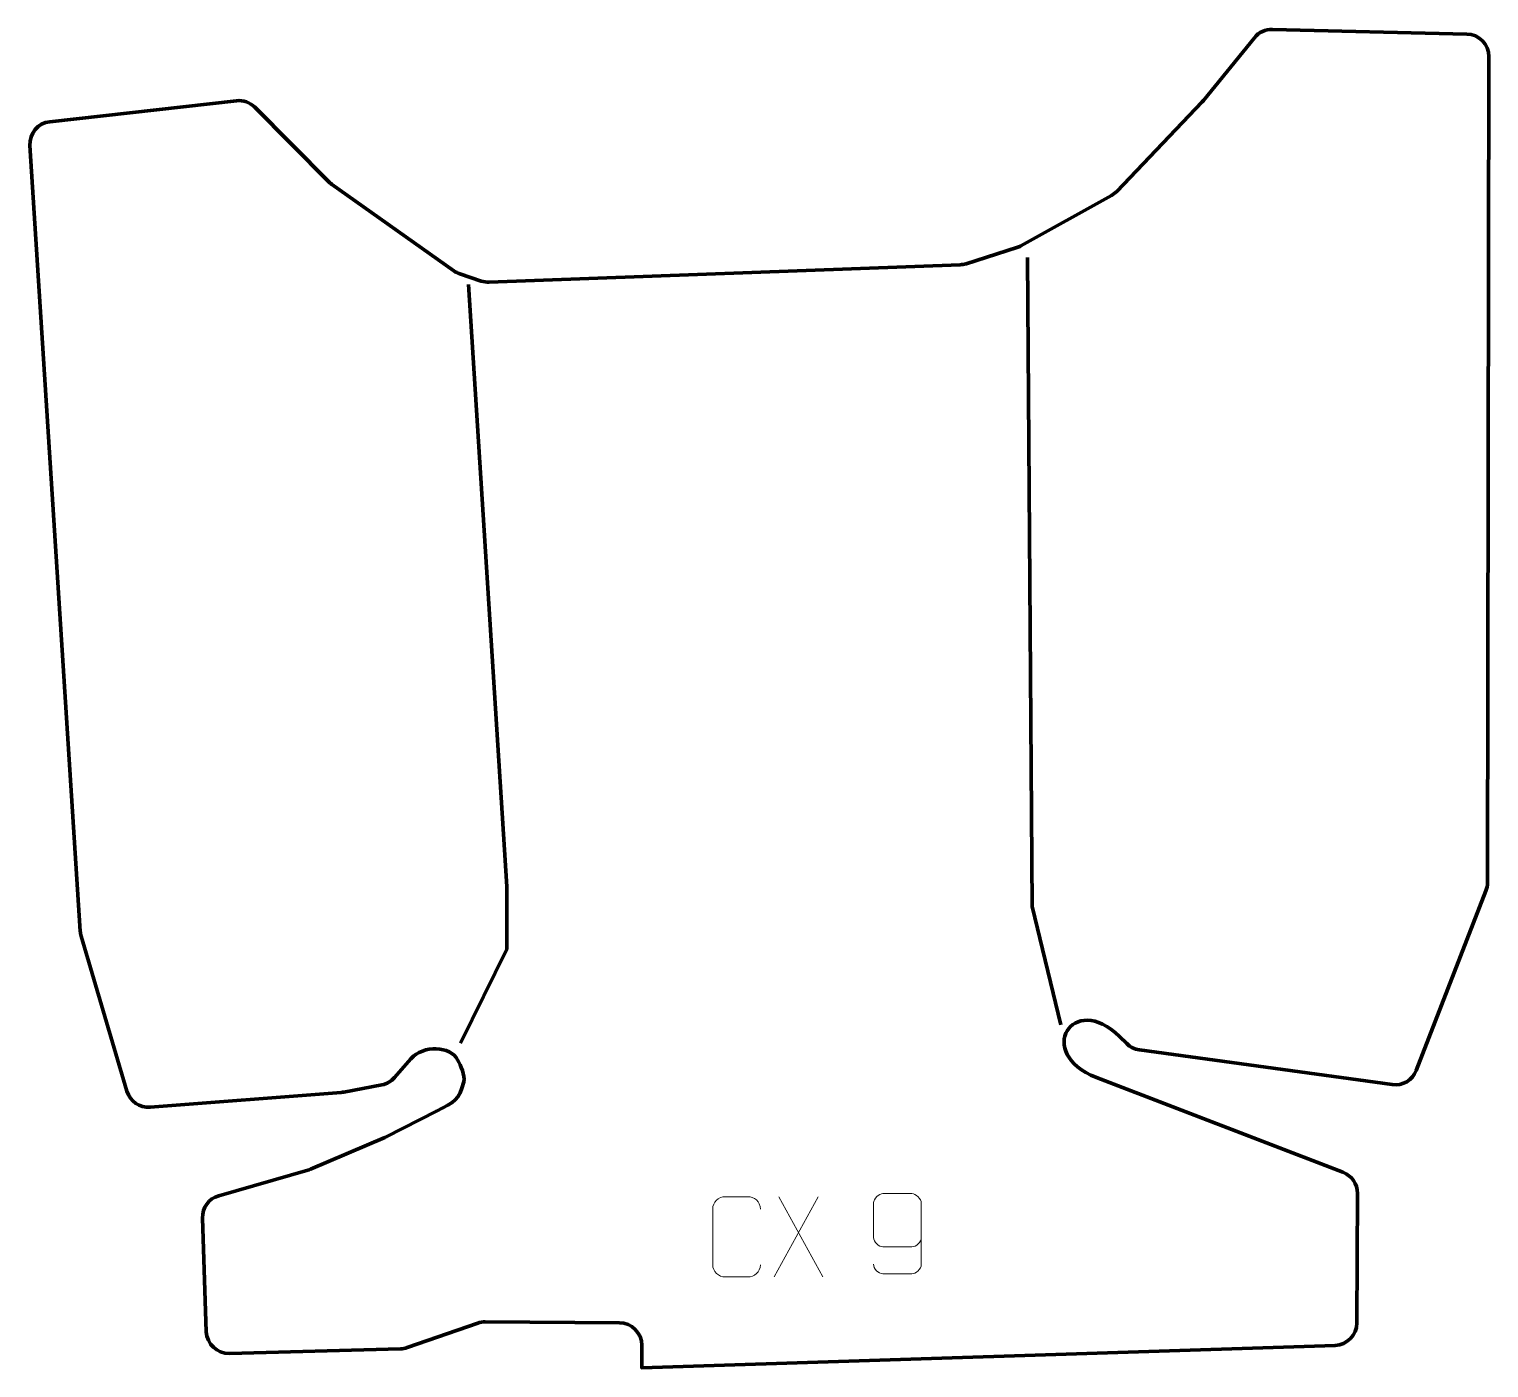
# Model space of a CAD drawing. Header units: millimetres. Extents: x -1338 to -884, y 191 to 607.
import ezdxf

# ---------------------------------------------------------------- set-up
doc = ezdxf.new("R2010")
doc.units = ezdxf.units.MM
doc.header["$MEASUREMENT"] = 0
doc.layers.add('layer 1', color=7, linetype='Continuous')
doc.layers.add('layer 2', color=7, linetype='Continuous')

msp = doc.modelspace()

# ---------------------------------------------------------------- linework, layer by layer
at = {"layer": 'layer 1', "color": 230, "lineweight": 200}
msp.add_open_spline([(-1267.9523, 583.0972), (-1267.9523, 583.0972), (-1245.0294, 559.9997), (-1245.0294, 559.9997), (-1245.0294, 559.9997), (-1244.732, 559.7001), (-1244.4565, 559.4664), (-1244.1122, 559.2221), (-1244.1122, 559.2221), (-1244.1122, 559.2221), (-1206.0838, 532.2342), (-1206.0838, 532.2342), (-1206.0838, 532.2342), (-1205.4924, 531.8145), (-1204.9341, 531.5313), (-1204.2461, 531.302), (-1204.2461, 531.302), (-1204.2461, 531.302), (-1197.5485, 529.0695), (-1197.5485, 529.0695), (-1197.5485, 529.0695), (-1196.7131, 528.791), (-1195.9558, 528.6825), (-1195.0758, 528.7151), (-1195.0758, 528.7151), (-1195.0758, 528.7151), (-1048.7044, 534.1362), (-1048.7044, 534.1362), (-1048.7044, 534.1362), (-1048.0421, 534.1607), (-1047.4796, 534.2585), (-1046.8478, 534.4588), (-1046.8478, 534.4588), (-1046.8478, 534.4588), (-1031.0712, 539.4612), (-1031.0712, 539.4612), (-1031.0712, 539.4612), (-1030.6003, 539.6105), (-1030.2116, 539.7784), (-1029.7801, 540.0188), (-1029.7801, 540.0188), (-1029.7801, 540.0188), (-1001.6873, 555.6705), (-1001.6873, 555.6705), (-1001.6873, 555.6705), (-1001.0448, 556.0284), (-1000.5423, 556.417), (-1000.0341, 556.9486), (-1000.0341, 556.9486), (-1000.0341, 556.9486), (-973.4441, 584.7658), (-973.4441, 584.7658), (-973.4441, 584.7658), (-973.3063, 584.9099), (-973.1939, 585.0376), (-973.0683, 585.1924), (-973.0683, 585.1924), (-973.0683, 585.1924), (-957.2104, 604.7381), (-957.2104, 604.7381), (-957.2104, 604.7381), (-955.7983, 606.4786), (-953.8474, 607.3795), (-951.6068, 607.3258), (-951.6068, 607.3258), (-951.6068, 607.3258), (-891.1907, 605.8787), (-891.1907, 605.8787), (-891.1907, 605.8787), (-887.3912, 605.7877), (-884.3522, 602.6701), (-884.3583, 598.8695), (-884.3583, 598.8695), (-884.3583, 598.8695), (-884.7682, 342.0122), (-884.7682, 342.0122), (-884.7682, 342.0122), (-884.7696, 341.1082), (-884.9149, 340.3355), (-885.2417, 339.4926), (-885.2417, 339.4926), (-885.2417, 339.4926), (-906.9009, 283.6345), (-906.9009, 283.6345), (-906.9009, 283.6345), (-908.0876, 280.5742), (-911.1274, 278.7839), (-914.3793, 279.2302), (-914.3793, 279.2302), (-914.3793, 279.2302), (-992.9604, 290.0159), (-992.9604, 290.0159), (-992.9604, 290.0159), (-994.5178, 290.2297), (-995.7948, 290.8571), (-996.9158, 291.9591), (-996.9158, 291.9591), (-996.9158, 291.9591), (-999.1292, 294.135), (-999.1292, 294.135), (-999.1292, 294.135), (-1013.6602, 308.4202), (-1025.708, 288.9355), (-1006.3045, 281.4631), (-1006.3045, 281.4631), (-1006.3045, 281.4631), (-929.7019, 251.9556), (-929.7019, 251.9556), (-929.7019, 251.9556), (-926.937, 250.8905), (-925.2061, 248.3579), (-925.2182, 245.395), (-925.2182, 245.395), (-925.2182, 245.395), (-925.3824, 205.1119), (-925.3824, 205.1119), (-925.3824, 205.1119), (-925.3977, 201.3459), (-928.3918, 198.266), (-932.1558, 198.1441), (-932.1558, 198.1441), (-932.1558, 198.1441), (-1147.6601, 191.1658), (-1147.6601, 191.1658), (-1147.6601, 191.1658), (-1147.6601, 191.1658), (-1147.6601, 198.1803), (-1147.6601, 198.1803), (-1147.6601, 198.1803), (-1147.6601, 202.0201), (-1150.7758, 205.1556), (-1154.6155, 205.1801), (-1154.6155, 205.1801), (-1154.6155, 205.1801), (-1196.3064, 205.4457), (-1196.3064, 205.4457), (-1196.3064, 205.4457), (-1197.1407, 205.451), (-1197.8545, 205.3333), (-1198.6428, 205.0601), (-1198.6428, 205.0601), (-1198.6428, 205.0601), (-1220.6153, 197.4468), (-1220.6153, 197.4468), (-1220.6153, 197.4468), (-1221.3267, 197.2003), (-1221.9668, 197.0837), (-1222.7194, 197.0635), (-1222.7194, 197.0635), (-1222.7194, 197.0635), (-1275.8568, 195.6385), (-1275.8568, 195.6385), (-1275.8568, 195.6385), (-1279.6951, 195.5355), (-1282.9129, 198.5657), (-1283.0406, 202.4033), (-1283.0406, 202.4033), (-1283.0406, 202.4033), (-1284.2154, 237.721), (-1284.2154, 237.721), (-1284.2154, 237.721), (-1284.3236, 240.9732), (-1282.2711, 243.7905), (-1279.1423, 244.6844), (-1279.1423, 244.6844), (-1279.1423, 244.6844), (-1251.486, 252.5862), (-1251.486, 252.5862), (-1251.486, 252.5862), (-1251.1872, 252.6716), (-1250.9372, 252.7605), (-1250.6516, 252.8829), (-1250.6516, 252.8829), (-1250.6516, 252.8829), (-1227.5716, 262.7743), (-1227.5716, 262.7743), (-1227.5716, 262.7743), (-1227.4182, 262.8401), (-1227.2893, 262.9006), (-1227.1407, 262.9766), (-1227.1407, 262.9766), (-1227.1407, 262.9766), (-1211.4856, 270.9861), (-1211.4856, 270.9861), (-1211.4856, 270.9861), (-1205.6417, 273.9761), (-1204.5255, 274.2373), (-1203.0235, 280.114), (-1203.0235, 280.114), (-1202.5106, 282.1207), (-1203.9758, 285.1008), (-1204.9015, 286.9536), (-1204.9015, 286.9536), (-1207.0109, 291.1756), (-1215.6555, 291.639), (-1219.4327, 287.2742), (-1219.4327, 287.2742), (-1219.4327, 287.2742), (-1224.485, 281.4361), (-1224.485, 281.4361), (-1224.485, 281.4361), (-1225.5631, 280.1903), (-1226.8631, 279.4427), (-1228.4821, 279.1377), (-1228.4821, 279.1377), (-1228.4821, 279.1377), (-1240.3134, 276.9086), (-1240.3134, 276.9086), (-1240.3134, 276.9086), (-1240.5756, 276.8592), (-1240.8014, 276.8293), (-1241.0674, 276.8086), (-1241.0674, 276.8086), (-1241.0674, 276.8086), (-1300.4446, 272.1968), (-1300.4446, 272.1968), (-1300.4446, 272.1968), (-1303.7746, 271.9381), (-1306.7521, 273.9878), (-1307.6993, 277.1907), (-1307.6993, 277.1907), (-1307.6993, 277.1907), (-1321.9565, 325.4027), (-1321.9565, 325.4027), (-1321.9565, 325.4027), (-1322.1122, 325.9291), (-1322.1946, 326.3931), (-1322.2296, 326.9409), (-1322.2296, 326.9409), (-1322.2296, 326.9409), (-1337.856, 571.2204), (-1337.856, 571.2204), (-1337.856, 571.2204), (-1338.0946, 574.9509), (-1335.3652, 578.207), (-1331.6504, 578.6236), (-1331.6504, 578.6236), (-1331.6504, 578.6236), (-1273.701, 585.1226), (-1273.701, 585.1226), (-1273.701, 585.1226), (-1271.5036, 585.369), (-1269.5099, 584.6666), (-1267.9523, 583.0972)], degree=3, knots=[0, 0, 0, 0, 0.01612903, 0.01612903, 0.01612903, 0.01612903, 0.03225806, 0.03225806, 0.03225806, 0.03225806, 0.0483871, 0.0483871, 0.0483871, 0.0483871, 0.06451613, 0.06451613, 0.06451613, 0.06451613, 0.08064516, 0.08064516, 0.08064516, 0.08064516, 0.09677419, 0.09677419, 0.09677419, 0.09677419, 0.11290323, 0.11290323, 0.11290323, 0.11290323, 0.12903226, 0.12903226, 0.12903226, 0.12903226, 0.14516129, 0.14516129, 0.14516129, 0.14516129, 0.16129032, 0.16129032, 0.16129032, 0.16129032, 0.17741935, 0.17741935, 0.17741935, 0.17741935, 0.19354839, 0.19354839, 0.19354839, 0.19354839, 0.20967742, 0.20967742, 0.20967742, 0.20967742, 0.22580645, 0.22580645, 0.22580645, 0.22580645, 0.24193548, 0.24193548, 0.24193548, 0.24193548, 0.25806452, 0.25806452, 0.25806452, 0.25806452, 0.27419355, 0.27419355, 0.27419355, 0.27419355, 0.29032258, 0.29032258, 0.29032258, 0.29032258, 0.30645161, 0.30645161, 0.30645161, 0.30645161, 0.32258065, 0.32258065, 0.32258065, 0.32258065, 0.33870968, 0.33870968, 0.33870968, 0.33870968, 0.35483871, 0.35483871, 0.35483871, 0.35483871, 0.37096774, 0.37096774, 0.37096774, 0.37096774, 0.38709677, 0.38709677, 0.38709677, 0.38709677, 0.40322581, 0.40322581, 0.40322581, 0.40322581, 0.41935484, 0.41935484, 0.41935484, 0.41935484, 0.43548387, 0.43548387, 0.43548387, 0.43548387, 0.4516129, 0.4516129, 0.4516129, 0.4516129, 0.46774194, 0.46774194, 0.46774194, 0.46774194, 0.48387097, 0.48387097, 0.48387097, 0.48387097, 0.5, 0.5, 0.5, 0.5, 0.51612903, 0.51612903, 0.51612903, 0.51612903, 0.53225806, 0.53225806, 0.53225806, 0.53225806, 0.5483871, 0.5483871, 0.5483871, 0.5483871, 0.56451613, 0.56451613, 0.56451613, 0.56451613, 0.58064516, 0.58064516, 0.58064516, 0.58064516, 0.59677419, 0.59677419, 0.59677419, 0.59677419, 0.61290323, 0.61290323, 0.61290323, 0.61290323, 0.62903226, 0.62903226, 0.62903226, 0.62903226, 0.64516129, 0.64516129, 0.64516129, 0.64516129, 0.66129032, 0.66129032, 0.66129032, 0.66129032, 0.67741935, 0.67741935, 0.67741935, 0.67741935, 0.69354839, 0.69354839, 0.69354839, 0.69354839, 0.70967742, 0.70967742, 0.70967742, 0.70967742, 0.72580645, 0.72580645, 0.72580645, 0.72580645, 0.74193548, 0.74193548, 0.74193548, 0.74193548, 0.75806452, 0.75806452, 0.75806452, 0.75806452, 0.77419355, 0.77419355, 0.77419355, 0.77419355, 0.79032258, 0.79032258, 0.79032258, 0.79032258, 0.80645161, 0.80645161, 0.80645161, 0.80645161, 0.82258065, 0.82258065, 0.82258065, 0.82258065, 0.83870968, 0.83870968, 0.83870968, 0.83870968, 0.85483871, 0.85483871, 0.85483871, 0.85483871, 0.87096774, 0.87096774, 0.87096774, 0.87096774, 0.88709677, 0.88709677, 0.88709677, 0.88709677, 0.90322581, 0.90322581, 0.90322581, 0.90322581, 0.91935484, 0.91935484, 0.91935484, 0.91935484, 0.93548387, 0.93548387, 0.93548387, 0.93548387, 0.9516129, 0.9516129, 0.9516129, 0.9516129, 0.96774194, 0.96774194, 0.96774194, 0.96774194, 1, 1, 1, 1], dxfattribs=at)
at = {"layer": 'layer 1', "color": 142, "lineweight": 200}
for points, knots in [([(-1027.8023, 536.3666), (-1027.8023, 536.3666), (-1026.3205, 334.6482), (-1026.3205, 334.6482), (-1026.3205, 334.6482), (-1026.3205, 334.6482), (-1017.4305, 297.8182), (-1017.4305, 297.8182)], [0, 0, 0, 0, 0.33333333, 0.33333333, 0.33333333, 0.33333333, 1, 1, 1, 1]), ([(-1201.5139, 527.9514), (-1201.5139, 527.9514), (-1189.6604, 340.838), (-1189.6604, 340.838), (-1189.6604, 340.838), (-1189.6604, 340.838), (-1189.6604, 321.3647), (-1189.6604, 321.3647), (-1189.6604, 321.3647), (-1189.6604, 321.3647), (-1204.0537, 292.1547), (-1204.0537, 292.1547)], [0, 0, 0, 0, 0.25, 0.25, 0.25, 0.25, 0.5, 0.5, 0.5, 0.5, 1, 1, 1, 1])]:
    msp.add_open_spline(points, degree=3, knots=knots, dxfattribs=at)
at = {"layer": 'layer 2', "color": 250, "lineweight": 9}
for points, knots in [([(-1075.6295, 223.3533), (-1075.6054, 222.0138), (-1074.2492, 220.3605), (-1072.6773, 220.3949), (-1072.6773, 220.3949), (-1069.6925, 220.3952), (-1066.7073, 220.3952), (-1063.7219, 220.3949), (-1063.7219, 220.3949), (-1062.5028, 220.3799), (-1060.7746, 221.8175), (-1060.7696, 223.3533), (-1060.7696, 223.3533), (-1060.7699, 229.7137), (-1060.7699, 236.0745), (-1060.7696, 242.4353), (-1060.7696, 242.4353), (-1060.7743, 243.5982), (-1062.5028, 245.3693), (-1063.7219, 245.3937), (-1063.7219, 245.3937), (-1066.7073, 245.3934), (-1069.6925, 245.3934), (-1072.6773, 245.3937), (-1072.6773, 245.3937), (-1073.9554, 245.3499), (-1075.6251, 243.7354), (-1075.6295, 242.4353), (-1075.6295, 242.4353), (-1075.6295, 238.8519), (-1075.6295, 235.2689), (-1075.6295, 231.6861), (-1075.6295, 231.6861), (-1075.591, 230.2079), (-1074.0083, 228.775), (-1072.6773, 228.7771), (-1072.6773, 228.7771), (-1069.6925, 228.7768), (-1066.7073, 228.7768), (-1063.7219, 228.7771), (-1063.7219, 228.7771), (-1062.3924, 228.7721), (-1060.7494, 230.2793), (-1060.7911, 231.7079)], [0, 0, 0, 0, 0.08333333, 0.08333333, 0.08333333, 0.08333333, 0.16666667, 0.16666667, 0.16666667, 0.16666667, 0.25, 0.25, 0.25, 0.25, 0.33333333, 0.33333333, 0.33333333, 0.33333333, 0.41666667, 0.41666667, 0.41666667, 0.41666667, 0.5, 0.5, 0.5, 0.5, 0.58333333, 0.58333333, 0.58333333, 0.58333333, 0.66666667, 0.66666667, 0.66666667, 0.66666667, 0.75, 0.75, 0.75, 0.75, 0.83333333, 0.83333333, 0.83333333, 0.83333333, 1, 1, 1, 1]), ([(-1110.7766, 223.2351), (-1110.9164, 220.9117), (-1112.5936, 219.4321), (-1114.7413, 219.4213), (-1114.7413, 219.4213), (-1117.0732, 219.4217), (-1119.4051, 219.4217), (-1121.7366, 219.4213), (-1121.7366, 219.4213), (-1123.6616, 219.3159), (-1125.6337, 221.2004), (-1125.6225, 223.2177), (-1125.6225, 223.2177), (-1125.6221, 228.9878), (-1125.6221, 234.7575), (-1125.6225, 240.5268), (-1125.6225, 240.5268), (-1125.6183, 242.6649), (-1123.8716, 244.3841), (-1121.7192, 244.3706), (-1121.7192, 244.3706), (-1119.3935, 244.3706), (-1117.0674, 244.3706), (-1114.7413, 244.3706), (-1114.7413, 244.3706), (-1112.7947, 244.4061), (-1110.8033, 242.9146), (-1110.7766, 240.477)], [0, 0, 0, 0, 0.125, 0.125, 0.125, 0.125, 0.25, 0.25, 0.25, 0.25, 0.375, 0.375, 0.375, 0.375, 0.5, 0.5, 0.5, 0.5, 0.625, 0.625, 0.625, 0.625, 0.75, 0.75, 0.75, 0.75, 1, 1, 1, 1])]:
    msp.add_open_spline(points, degree=3, knots=knots, dxfattribs=at)
for points in [[(-1092.7839, 244.3709), (-1092.7839, 244.3709), (-1106.5245, 219.4751), (-1106.5245, 219.4751)], [(-1105.0699, 244.3709), (-1105.0699, 244.3709), (-1091.3293, 219.4174), (-1091.3293, 219.4174)]]:
    msp.add_open_spline(points, degree=3, dxfattribs=at)

doc.saveas('drawing.dxf')
